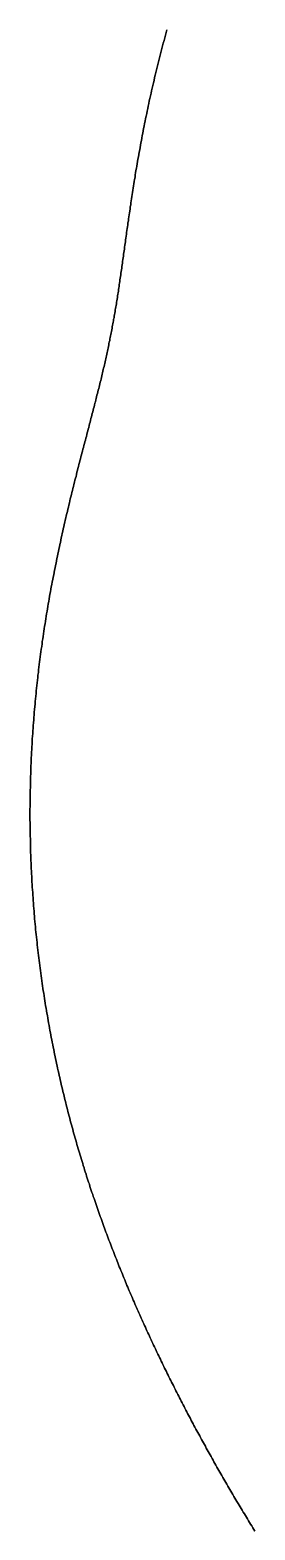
# Model space of a CAD drawing. Header units: inches. Extents: x 130170 to 284068, y 377793 to 804530.
# Drawn here: x 249614.4 to 249632.6, y 749978 to 750099.6 of the extents above; entities that cross this region are included whole.
import ezdxf

# ---------------------------------------------------------------- set-up
doc = ezdxf.new("R2010")
doc.units = ezdxf.units.IN
doc.header["$MEASUREMENT"] = 0
doc.layers.add('muni_il', color=7, linetype='Continuous')

msp = doc.modelspace()

# ---------------------------------------------------------------- linework, layer by layer
at = {"layer": 'muni_il'}
for points in [[(249625.5, 750099.63), (249625.44, 750099.41), (249625.38, 750099.19), (249625.32, 750098.98), (249625.26, 750098.76), (249625.2, 750098.54), (249625.14, 750098.32), (249625.08, 750098.11), (249625.03, 750097.89), (249624.97, 750097.67), (249624.92, 750097.46), (249624.86, 750097.24), (249624.81, 750097.03), (249624.76, 750096.81), (249624.7, 750096.6), (249624.65, 750096.38), (249624.6, 750096.17), (249624.55, 750095.96), (249624.5, 750095.75), (249624.45, 750095.53), (249624.4, 750095.32), (249624.35, 750095.11), (249624.3, 750094.9), (249624.26, 750094.69), (249624.21, 750094.48), (249624.16, 750094.28), (249624.12, 750094.07), (249624.07, 750093.86), (249624.03, 750093.66), (249623.98, 750093.45), (249623.94, 750093.25), (249623.9, 750093.04), (249623.86, 750092.84), (249623.81, 750092.64), (249623.77, 750092.43), (249623.73, 750092.23), (249623.69, 750092.03), (249623.65, 750091.83), (249623.61, 750091.64), (249623.57, 750091.44), (249623.54, 750091.24), (249623.5, 750091.05), (249623.46, 750090.85), (249623.43, 750090.66), (249623.39, 750090.46), (249623.35, 750090.27), (249623.32, 750090.08), (249623.29, 750089.89), (249623.25, 750089.7), (249623.22, 750089.51), (249623.18, 750089.32), (249623.15, 750089.14), (249623.12, 750088.95), (249623.09, 750088.77), (249623.06, 750088.58), (249623.03, 750088.4), (249622.99, 750088.22), (249622.96, 750088.04), (249622.93, 750087.86), (249622.91, 750087.68), (249622.88, 750087.5), (249622.85, 750087.32), (249622.82, 750087.14), (249622.79, 750086.97), (249622.76, 750086.8), (249622.74, 750086.62), (249622.71, 750086.45), (249622.68, 750086.28), (249622.66, 750086.11), (249622.63, 750085.94), (249622.61, 750085.77), (249622.58, 750085.6), (249622.56, 750085.44), (249622.53, 750085.27), (249622.51, 750085.11), (249622.48, 750084.94), (249622.46, 750084.78), (249622.44, 750084.62), (249622.41, 750084.46), (249622.39, 750084.3), (249622.37, 750084.14), (249622.34, 750083.98), (249622.32, 750083.82), (249622.3, 750083.67), (249622.28, 750083.51), (249622.26, 750083.36), (249622.23, 750083.21), (249622.21, 750083.05), (249622.19, 750082.9), (249622.17, 750082.75), (249622.15, 750082.6), (249622.13, 750082.45), (249622.11, 750082.3), (249622.09, 750082.16), (249622.07, 750082.01), (249622.05, 750081.86), (249622.03, 750081.72), (249622.01, 750081.57), (249621.99, 750081.43), (249621.97, 750081.29), (249621.95, 750081.15), (249621.93, 750081), (249621.91, 750080.86), (249621.89, 750080.72), (249621.87, 750080.59), (249621.85, 750080.45), (249621.83, 750080.31), (249621.81, 750080.17), (249621.79, 750080.04), (249621.77, 750079.9), (249621.75, 750079.76), (249621.73, 750079.63), (249621.71, 750079.5), (249621.69, 750079.36), (249621.68, 750079.23), (249621.66, 750079.1), (249621.64, 750078.97), (249621.62, 750078.83), (249621.6, 750078.7), (249621.58, 750078.57), (249621.56, 750078.44), (249621.54, 750078.31), (249621.52, 750078.19), (249621.5, 750078.06), (249621.48, 750077.93), (249621.46, 750077.8), (249621.44, 750077.67), (249621.42, 750077.55), (249621.4, 750077.42), (249621.38, 750077.29), (249621.35, 750077.17), (249621.33, 750077.04), (249621.31, 750076.92), (249621.29, 750076.79), (249621.27, 750076.67), (249621.25, 750076.54), (249621.23, 750076.42), (249621.21, 750076.29), (249621.18, 750076.17), (249621.16, 750076.05), (249621.14, 750075.92), (249621.12, 750075.8), (249621.09, 750075.68), (249621.07, 750075.55), (249621.05, 750075.43), (249621.02, 750075.31), (249621, 750075.18), (249620.98, 750075.06), (249620.95, 750074.94), (249620.93, 750074.81), (249620.9, 750074.69), (249620.88, 750074.57), (249620.86, 750074.45), (249620.83, 750074.32), (249620.8, 750074.2), (249620.78, 750074.08), (249620.75, 750073.95), (249620.73, 750073.83), (249620.7, 750073.71), (249620.68, 750073.58), (249620.65, 750073.46), (249620.62, 750073.34), (249620.59, 750073.21), (249620.57, 750073.09), (249620.54, 750072.96), (249620.51, 750072.84), (249620.48, 750072.71), (249620.46, 750072.59), (249620.43, 750072.46), (249620.4, 750072.34), (249620.37, 750072.21), (249620.34, 750072.09), (249620.31, 750071.96), (249620.28, 750071.83), (249620.25, 750071.7), (249620.22, 750071.58), (249620.19, 750071.45), (249620.16, 750071.32), (249620.13, 750071.19), (249620.09, 750071.06), (249620.06, 750070.93), (249620.03, 750070.8), (249620, 750070.67), (249619.97, 750070.54), (249619.93, 750070.41), (249619.9, 750070.28), (249619.87, 750070.15), (249619.83, 750070.02), (249619.8, 750069.88), (249619.77, 750069.75), (249619.73, 750069.62), (249619.7, 750069.48), (249619.66, 750069.35), (249619.63, 750069.21), (249619.59, 750069.07), (249619.56, 750068.94), (249619.52, 750068.8), (249619.49, 750068.66), (249619.45, 750068.52), (249619.42, 750068.38), (249619.38, 750068.25), (249619.34, 750068.11), (249619.31, 750067.96), (249619.27, 750067.82), (249619.23, 750067.68), (249619.19, 750067.54), (249619.16, 750067.4), (249619.12, 750067.25), (249619.08, 750067.11), (249619.04, 750066.96), (249619, 750066.82), (249618.97, 750066.67), (249618.93, 750066.52), (249618.89, 750066.37), (249618.85, 750066.23), (249618.81, 750066.08), (249618.77, 750065.93), (249618.73, 750065.78), (249618.69, 750065.62), (249618.65, 750065.47), (249618.61, 750065.32), (249618.57, 750065.17), (249618.53, 750065.01), (249618.49, 750064.86), (249618.45, 750064.7), (249618.41, 750064.55), (249618.37, 750064.39), (249618.33, 750064.23), (249618.29, 750064.07), (249618.25, 750063.92), (249618.21, 750063.76), (249618.17, 750063.59), (249618.13, 750063.43), (249618.09, 750063.27), (249618.04, 750063.11), (249618, 750062.95), (249617.96, 750062.78), (249617.92, 750062.62), (249617.88, 750062.45), (249617.84, 750062.29), (249617.8, 750062.12), (249617.76, 750061.95), (249617.71, 750061.78), (249617.67, 750061.61), (249617.63, 750061.44), (249617.59, 750061.27), (249617.55, 750061.1), (249617.51, 750060.93), (249617.47, 750060.76), (249617.43, 750060.58), (249617.39, 750060.41), (249617.34, 750060.23), (249617.3, 750060.06), (249617.26, 750059.88), (249617.22, 750059.71), (249617.18, 750059.53), (249617.14, 750059.35), (249617.1, 750059.17), (249617.06, 750058.99), (249617.02, 750058.81), (249616.98, 750058.63), (249616.94, 750058.45), (249616.9, 750058.26), (249616.86, 750058.08), (249616.82, 750057.9), (249616.78, 750057.71), (249616.74, 750057.53), (249616.7, 750057.34), (249616.66, 750057.15), (249616.62, 750056.97), (249616.58, 750056.78), (249616.54, 750056.59), (249616.51, 750056.4), (249616.47, 750056.21), (249616.43, 750056.02), (249616.39, 750055.83), (249616.35, 750055.64), (249616.32, 750055.45), (249616.28, 750055.25), (249616.24, 750055.06), (249616.2, 750054.87), (249616.17, 750054.67), (249616.13, 750054.48), (249616.1, 750054.28), (249616.06, 750054.08), (249616.02, 750053.89), (249615.99, 750053.69), (249615.95, 750053.49), (249615.92, 750053.29), (249615.88, 750053.09), (249615.85, 750052.89), (249615.82, 750052.69), (249615.78, 750052.49), (249615.75, 750052.29), (249615.72, 750052.09), (249615.68, 750051.89), (249615.65, 750051.68), (249615.62, 750051.48), (249615.59, 750051.28), (249615.56, 750051.07), (249615.53, 750050.87), (249615.49, 750050.66), (249615.46, 750050.46), (249615.43, 750050.25), (249615.4, 750050.04), (249615.38, 750049.84), (249615.35, 750049.63), (249615.32, 750049.42), (249615.29, 750049.21), (249615.26, 750049.01), (249615.23, 750048.8), (249615.21, 750048.59), (249615.18, 750048.38), (249615.15, 750048.17), (249615.13, 750047.96), (249615.1, 750047.74), (249615.08, 750047.53), (249615.05, 750047.32), (249615.03, 750047.11), (249615.01, 750046.9), (249614.98, 750046.68), (249614.96, 750046.47), (249614.94, 750046.26), (249614.91, 750046.04), (249614.89, 750045.83), (249614.87, 750045.62), (249614.85, 750045.4), (249614.83, 750045.19), (249614.81, 750044.97), (249614.79, 750044.76), (249614.77, 750044.54), (249614.75, 750044.32), (249614.74, 750044.11), (249614.72, 750043.89), (249614.7, 750043.68), (249614.68, 750043.46), (249614.67, 750043.24), (249614.65, 750043.02), (249614.64, 750042.81), (249614.62, 750042.59), (249614.61, 750042.37), (249614.59, 750042.15), (249614.58, 750041.94), (249614.57, 750041.72), (249614.55, 750041.5), (249614.54, 750041.28), (249614.53, 750041.06), (249614.52, 750040.84), (249614.51, 750040.62), (249614.5, 750040.4), (249614.49, 750040.19), (249614.48, 750039.97), (249614.47, 750039.75), (249614.46, 750039.53), (249614.46, 750039.31), (249614.45, 750039.09), (249614.44, 750038.87), (249614.44, 750038.65), (249614.43, 750038.43), (249614.43, 750038.21), (249614.42, 750037.99), (249614.42, 750037.77), (249614.41, 750037.55), (249614.41, 750037.33), (249614.41, 750037.11), (249614.41, 750036.89), (249614.41, 750036.67), (249614.4, 750036.45), (249614.4, 750036.23), (249614.4, 750036.01), (249614.4, 750035.79), (249614.4, 750035.57), (249614.41, 750035.36), (249614.41, 750035.14), (249614.41, 750034.92), (249614.41, 750034.7), (249614.42, 750034.48), (249614.42, 750034.26), (249614.43, 750034.04), (249614.43, 750033.82), (249614.44, 750033.6), (249614.44, 750033.38), (249614.45, 750033.17), (249614.45, 750032.95), (249614.46, 750032.73), (249614.47, 750032.51), (249614.48, 750032.29), (249614.49, 750032.08), (249614.5, 750031.86), (249614.51, 750031.64), (249614.52, 750031.42), (249614.53, 750031.21), (249614.54, 750030.99), (249614.55, 750030.77), (249614.56, 750030.56), (249614.58, 750030.34), (249614.59, 750030.12), (249614.6, 750029.91), (249614.62, 750029.69), (249614.63, 750029.48), (249614.65, 750029.26), (249614.66, 750029.05), (249614.68, 750028.83), (249614.69, 750028.62), (249614.71, 750028.4), (249614.73, 750028.19), (249614.75, 750027.98), (249614.76, 750027.76), (249614.78, 750027.55), (249614.8, 750027.34), (249614.82, 750027.13), (249614.84, 750026.91), (249614.86, 750026.7), (249614.88, 750026.49), (249614.9, 750026.28), (249614.93, 750026.07), (249614.95, 750025.86), (249614.97, 750025.65), (249614.99, 750025.44), (249615.02, 750025.23), (249615.04, 750025.02), (249615.07, 750024.81), (249615.09, 750024.6), (249615.12, 750024.39), (249615.14, 750024.19), (249615.17, 750023.98), (249615.19, 750023.77), (249615.22, 750023.56), (249615.25, 750023.36), (249615.28, 750023.15), (249615.3, 750022.95), (249615.33, 750022.74), (249615.36, 750022.54), (249615.39, 750022.33), (249615.42, 750022.13), (249615.45, 750021.92), (249615.48, 750021.72), (249615.51, 750021.52), (249615.54, 750021.32), (249615.58, 750021.11), (249615.61, 750020.91), (249615.64, 750020.71), (249615.67, 750020.51), (249615.71, 750020.31), (249615.74, 750020.11), (249615.77, 750019.91), (249615.81, 750019.71), (249615.84, 750019.51), (249615.88, 750019.31), (249615.91, 750019.12), (249615.95, 750018.92), (249615.98, 750018.72), (249616.02, 750018.52), (249616.06, 750018.33), (249616.09, 750018.13), (249616.13, 750017.94), (249616.17, 750017.74), (249616.2, 750017.55), (249616.24, 750017.35), (249616.28, 750017.16), (249616.32, 750016.97), (249616.36, 750016.78), (249616.4, 750016.58), (249616.44, 750016.39), (249616.48, 750016.2), (249616.52, 750016.01), (249616.56, 750015.82), (249616.6, 750015.63), (249616.64, 750015.44), (249616.68, 750015.25), (249616.73, 750015.06), (249616.77, 750014.87), (249616.81, 750014.69), (249616.85, 750014.5), (249616.9, 750014.31), (249616.94, 750014.13), (249616.98, 750013.94), (249617.03, 750013.76), (249617.07, 750013.57), (249617.12, 750013.39), (249617.16, 750013.2), (249617.21, 750013.02), (249617.25, 750012.84), (249617.3, 750012.65), (249617.34, 750012.47), (249617.39, 750012.29), (249617.44, 750012.11), (249617.48, 750011.93), (249617.53, 750011.75), (249617.58, 750011.57), (249617.62, 750011.39), (249617.67, 750011.21), (249617.72, 750011.03), (249617.77, 750010.85), (249617.82, 750010.67), (249617.86, 750010.5), (249617.91, 750010.32), (249617.96, 750010.14), (249618.01, 750009.97), (249618.06, 750009.79), (249618.11, 750009.62), (249618.16, 750009.44), (249618.21, 750009.27), (249618.26, 750009.09), (249618.31, 750008.92), (249618.36, 750008.75), (249618.41, 750008.58), (249618.47, 750008.4), (249618.52, 750008.23), (249618.57, 750008.06), (249618.62, 750007.89), (249618.67, 750007.72), (249618.72, 750007.55), (249618.78, 750007.38), (249618.83, 750007.21), (249618.88, 750007.04), (249618.94, 750006.87), (249618.99, 750006.7), (249619.04, 750006.54), (249619.1, 750006.37), (249619.15, 750006.2), (249619.21, 750006.04), (249619.26, 750005.87), (249619.31, 750005.7), (249619.37, 750005.54), (249619.42, 750005.37), (249619.48, 750005.21), (249619.53, 750005.05), (249619.59, 750004.88), (249619.65, 750004.72), (249619.7, 750004.55), (249619.76, 750004.39), (249619.81, 750004.23), (249619.87, 750004.07), (249619.93, 750003.91), (249619.98, 750003.74), (249620.04, 750003.58), (249620.1, 750003.42), (249620.16, 750003.26), (249620.21, 750003.1), (249620.27, 750002.94), (249620.33, 750002.78), (249620.39, 750002.62), (249620.44, 750002.47), (249620.5, 750002.31), (249620.56, 750002.15), (249620.62, 750001.99), (249620.68, 750001.83), (249620.74, 750001.68), (249620.8, 750001.52), (249620.86, 750001.36), (249620.92, 750001.21), (249620.98, 750001.05), (249621.04, 750000.9), (249621.1, 750000.74), (249621.16, 750000.59), (249621.22, 750000.43), (249621.28, 750000.28), (249621.34, 750000.12), (249621.4, 749999.97), (249621.46, 749999.82), (249621.52, 749999.66), (249621.58, 749999.51), (249621.64, 749999.36), (249621.7, 749999.2), (249621.77, 749999.05), (249621.83, 749998.9), (249621.89, 749998.75), (249621.95, 749998.6), (249622.01, 749998.45), (249622.08, 749998.3), (249622.14, 749998.14), (249622.2, 749997.99), (249622.26, 749997.84), (249622.33, 749997.69), (249622.39, 749997.54), (249622.45, 749997.39), (249622.52, 749997.25), (249622.58, 749997.1), (249622.64, 749996.95), (249622.71, 749996.8), (249622.77, 749996.65), (249622.84, 749996.5), (249622.9, 749996.35), (249622.96, 749996.21), (249623.03, 749996.06), (249623.09, 749995.91), (249623.16, 749995.76), (249623.22, 749995.62), (249623.29, 749995.47), (249623.35, 749995.32), (249623.42, 749995.18), (249623.49, 749995.03), (249623.55, 749994.88), (249623.62, 749994.74), (249623.68, 749994.59), (249623.75, 749994.45), (249623.82, 749994.3), (249623.88, 749994.16), (249623.95, 749994.01), (249624.02, 749993.87), (249624.08, 749993.72), (249624.15, 749993.58), (249624.22, 749993.43), (249624.28, 749993.29), (249624.35, 749993.14), (249624.42, 749993), (249624.49, 749992.85), (249624.56, 749992.71), (249624.62, 749992.57), (249624.69, 749992.42), (249624.76, 749992.28), (249624.83, 749992.14), (249624.9, 749991.99), (249624.97, 749991.85), (249625.03, 749991.71), (249625.1, 749991.56), (249625.17, 749991.42), (249625.24, 749991.28), (249625.31, 749991.14), (249625.38, 749990.99), (249625.45, 749990.85), (249625.52, 749990.71), (249625.59, 749990.57), (249625.66, 749990.43), (249625.73, 749990.28), (249625.8, 749990.14), (249625.87, 749990), (249625.94, 749989.86), (249626.02, 749989.72), (249626.09, 749989.58), (249626.16, 749989.44), (249626.23, 749989.29), (249626.3, 749989.15), (249626.37, 749989.01), (249626.45, 749988.87), (249626.52, 749988.73), (249626.59, 749988.59), (249626.66, 749988.45), (249626.73, 749988.31), (249626.81, 749988.17), (249626.88, 749988.03), (249626.95, 749987.88), (249627.03, 749987.74), (249627.1, 749987.6), (249627.17, 749987.46), (249627.25, 749987.32), (249627.32, 749987.18), (249627.4, 749987.04), (249627.47, 749986.9), (249627.54, 749986.76), (249627.62, 749986.62), (249627.69, 749986.48), (249627.77, 749986.34), (249627.84, 749986.2), (249627.92, 749986.06), (249628, 749985.92), (249628.07, 749985.78), (249628.15, 749985.64), (249628.22, 749985.5), (249628.3, 749985.36), (249628.38, 749985.22), (249628.45, 749985.08), (249628.53, 749984.94), (249628.61, 749984.8), (249628.68, 749984.66), (249628.76, 749984.52), (249628.84, 749984.38), (249628.92, 749984.24), (249628.99, 749984.1), (249629.07, 749983.96), (249629.15, 749983.82), (249629.23, 749983.68), (249629.31, 749983.54), (249629.39, 749983.4), (249629.46, 749983.26), (249629.54, 749983.12), (249629.62, 749982.98), (249629.7, 749982.84), (249629.78, 749982.7), (249629.86, 749982.56), (249629.94, 749982.42), (249630.02, 749982.28), (249630.11, 749982.14), (249630.19, 749982), (249630.27, 749981.86), (249630.35, 749981.72), (249630.43, 749981.58), (249630.51, 749981.44), (249630.59, 749981.3), (249630.68, 749981.16), (249630.76, 749981.02), (249630.84, 749980.88), (249630.92, 749980.74), (249631.01, 749980.6), (249631.09, 749980.46), (249631.17, 749980.32), (249631.26, 749980.17), (249631.34, 749980.03), (249631.43, 749979.89), (249631.51, 749979.75), (249631.6, 749979.61), (249631.68, 749979.47), (249631.77, 749979.33), (249631.85, 749979.19), (249631.94, 749979.05), (249632.02, 749978.91), (249632.11, 749978.77), (249632.2, 749978.62), (249632.28, 749978.48), (249632.37, 749978.34), (249632.46, 749978.2), (249632.54, 749978.06), (249632.63, 749977.92)], [(249632.63, 749977.92), (249632.54, 749978.06), (249632.46, 749978.2), (249632.37, 749978.34), (249632.28, 749978.48), (249632.2, 749978.62), (249632.11, 749978.77), (249632.02, 749978.91), (249631.94, 749979.05), (249631.85, 749979.19), (249631.77, 749979.33), (249631.68, 749979.47), (249631.6, 749979.61), (249631.51, 749979.75), (249631.43, 749979.89), (249631.34, 749980.03), (249631.26, 749980.17), (249631.17, 749980.32), (249631.09, 749980.46), (249631.01, 749980.6), (249630.92, 749980.74), (249630.84, 749980.88), (249630.76, 749981.02), (249630.68, 749981.16), (249630.59, 749981.3), (249630.51, 749981.44), (249630.43, 749981.58), (249630.35, 749981.72), (249630.27, 749981.86), (249630.19, 749982), (249630.11, 749982.14), (249630.02, 749982.28), (249629.94, 749982.42), (249629.86, 749982.56), (249629.78, 749982.7), (249629.7, 749982.84), (249629.62, 749982.98), (249629.54, 749983.12), (249629.46, 749983.26), (249629.39, 749983.4), (249629.31, 749983.54), (249629.23, 749983.68), (249629.15, 749983.82), (249629.07, 749983.96), (249628.99, 749984.1), (249628.92, 749984.24), (249628.84, 749984.38), (249628.76, 749984.52), (249628.68, 749984.66), (249628.61, 749984.8), (249628.53, 749984.94), (249628.45, 749985.08), (249628.38, 749985.22), (249628.3, 749985.36), (249628.22, 749985.5), (249628.15, 749985.64), (249628.07, 749985.78), (249628, 749985.92), (249627.92, 749986.06), (249627.84, 749986.2), (249627.77, 749986.34), (249627.69, 749986.48), (249627.62, 749986.62), (249627.54, 749986.76), (249627.47, 749986.9), (249627.4, 749987.04), (249627.32, 749987.18), (249627.25, 749987.32), (249627.17, 749987.46), (249627.1, 749987.6), (249627.03, 749987.74), (249626.95, 749987.88), (249626.88, 749988.03), (249626.81, 749988.17), (249626.73, 749988.31), (249626.66, 749988.45), (249626.59, 749988.59), (249626.52, 749988.73), (249626.45, 749988.87), (249626.37, 749989.01), (249626.3, 749989.15), (249626.23, 749989.29), (249626.16, 749989.44), (249626.09, 749989.58), (249626.02, 749989.72), (249625.94, 749989.86), (249625.87, 749990), (249625.8, 749990.14), (249625.73, 749990.28), (249625.66, 749990.43), (249625.59, 749990.57), (249625.52, 749990.71), (249625.45, 749990.85), (249625.38, 749990.99), (249625.31, 749991.14), (249625.24, 749991.28), (249625.17, 749991.42), (249625.1, 749991.56), (249625.03, 749991.71), (249624.97, 749991.85), (249624.9, 749991.99), (249624.83, 749992.14), (249624.76, 749992.28), (249624.69, 749992.42), (249624.62, 749992.57), (249624.56, 749992.71), (249624.49, 749992.85), (249624.42, 749993), (249624.35, 749993.14), (249624.28, 749993.29), (249624.22, 749993.43), (249624.15, 749993.58), (249624.08, 749993.72), (249624.02, 749993.87), (249623.95, 749994.01), (249623.88, 749994.16), (249623.82, 749994.3), (249623.75, 749994.45), (249623.68, 749994.59), (249623.62, 749994.74), (249623.55, 749994.88), (249623.49, 749995.03), (249623.42, 749995.18), (249623.35, 749995.32), (249623.29, 749995.47), (249623.22, 749995.62), (249623.16, 749995.76), (249623.09, 749995.91), (249623.03, 749996.06), (249622.96, 749996.21), (249622.9, 749996.35), (249622.84, 749996.5), (249622.77, 749996.65), (249622.71, 749996.8), (249622.64, 749996.95), (249622.58, 749997.1), (249622.52, 749997.25), (249622.45, 749997.39), (249622.39, 749997.54), (249622.33, 749997.69), (249622.26, 749997.84), (249622.2, 749997.99), (249622.14, 749998.14), (249622.08, 749998.3), (249622.01, 749998.45), (249621.95, 749998.6), (249621.89, 749998.75), (249621.83, 749998.9), (249621.77, 749999.05), (249621.7, 749999.2), (249621.64, 749999.36), (249621.58, 749999.51), (249621.52, 749999.66), (249621.46, 749999.82), (249621.4, 749999.97), (249621.34, 750000.12), (249621.28, 750000.28), (249621.22, 750000.43), (249621.16, 750000.59), (249621.1, 750000.74), (249621.04, 750000.9), (249620.98, 750001.05), (249620.92, 750001.21), (249620.86, 750001.36), (249620.8, 750001.52), (249620.74, 750001.68), (249620.68, 750001.83), (249620.62, 750001.99), (249620.56, 750002.15), (249620.5, 750002.31), (249620.44, 750002.47), (249620.39, 750002.62), (249620.33, 750002.78), (249620.27, 750002.94), (249620.21, 750003.1), (249620.16, 750003.26), (249620.1, 750003.42), (249620.04, 750003.58), (249619.98, 750003.74), (249619.93, 750003.91), (249619.87, 750004.07), (249619.81, 750004.23), (249619.76, 750004.39), (249619.7, 750004.55), (249619.65, 750004.72), (249619.59, 750004.88), (249619.53, 750005.05), (249619.48, 750005.21), (249619.42, 750005.37), (249619.37, 750005.54), (249619.31, 750005.7), (249619.26, 750005.87), (249619.21, 750006.04), (249619.15, 750006.2), (249619.1, 750006.37), (249619.04, 750006.54), (249618.99, 750006.7), (249618.94, 750006.87), (249618.88, 750007.04), (249618.83, 750007.21), (249618.78, 750007.38), (249618.72, 750007.55), (249618.67, 750007.72), (249618.62, 750007.89), (249618.57, 750008.06), (249618.52, 750008.23), (249618.47, 750008.4), (249618.41, 750008.58), (249618.36, 750008.75), (249618.31, 750008.92), (249618.26, 750009.09), (249618.21, 750009.27), (249618.16, 750009.44), (249618.11, 750009.62), (249618.06, 750009.79), (249618.01, 750009.97), (249617.96, 750010.14), (249617.91, 750010.32), (249617.86, 750010.5), (249617.82, 750010.67), (249617.77, 750010.85), (249617.72, 750011.03), (249617.67, 750011.21), (249617.62, 750011.39), (249617.58, 750011.57), (249617.53, 750011.75), (249617.48, 750011.93), (249617.44, 750012.11), (249617.39, 750012.29), (249617.34, 750012.47), (249617.3, 750012.65), (249617.25, 750012.84), (249617.21, 750013.02), (249617.16, 750013.2), (249617.12, 750013.39), (249617.07, 750013.57), (249617.03, 750013.76), (249616.98, 750013.94), (249616.94, 750014.13), (249616.9, 750014.31), (249616.85, 750014.5), (249616.81, 750014.69), (249616.77, 750014.87), (249616.73, 750015.06), (249616.68, 750015.25), (249616.64, 750015.44), (249616.6, 750015.63), (249616.56, 750015.82), (249616.52, 750016.01), (249616.48, 750016.2), (249616.44, 750016.39), (249616.4, 750016.58), (249616.36, 750016.78), (249616.32, 750016.97), (249616.28, 750017.16), (249616.24, 750017.35), (249616.2, 750017.55), (249616.17, 750017.74), (249616.13, 750017.94), (249616.09, 750018.13), (249616.06, 750018.33), (249616.02, 750018.52), (249615.98, 750018.72), (249615.95, 750018.92), (249615.91, 750019.12), (249615.88, 750019.31), (249615.84, 750019.51), (249615.81, 750019.71), (249615.77, 750019.91), (249615.74, 750020.11), (249615.71, 750020.31), (249615.67, 750020.51), (249615.64, 750020.71), (249615.61, 750020.91), (249615.58, 750021.11), (249615.54, 750021.32), (249615.51, 750021.52), (249615.48, 750021.72), (249615.45, 750021.92), (249615.42, 750022.13), (249615.39, 750022.33), (249615.36, 750022.54), (249615.33, 750022.74), (249615.3, 750022.95), (249615.28, 750023.15), (249615.25, 750023.36), (249615.22, 750023.56), (249615.19, 750023.77), (249615.17, 750023.98), (249615.14, 750024.19), (249615.12, 750024.39), (249615.09, 750024.6), (249615.07, 750024.81), (249615.04, 750025.02), (249615.02, 750025.23), (249614.99, 750025.44), (249614.97, 750025.65), (249614.95, 750025.86), (249614.93, 750026.07), (249614.9, 750026.28), (249614.88, 750026.49), (249614.86, 750026.7), (249614.84, 750026.91), (249614.82, 750027.13), (249614.8, 750027.34), (249614.78, 750027.55), (249614.76, 750027.76), (249614.75, 750027.98), (249614.73, 750028.19), (249614.71, 750028.4), (249614.69, 750028.62), (249614.68, 750028.83), (249614.66, 750029.05), (249614.65, 750029.26), (249614.63, 750029.48), (249614.62, 750029.69), (249614.6, 750029.91), (249614.59, 750030.12), (249614.58, 750030.34), (249614.56, 750030.56), (249614.55, 750030.77), (249614.54, 750030.99), (249614.53, 750031.21), (249614.52, 750031.42), (249614.51, 750031.64), (249614.5, 750031.86), (249614.49, 750032.08), (249614.48, 750032.29), (249614.47, 750032.51), (249614.46, 750032.73), (249614.45, 750032.95), (249614.45, 750033.17), (249614.44, 750033.38), (249614.44, 750033.6), (249614.43, 750033.82), (249614.43, 750034.04), (249614.42, 750034.26), (249614.42, 750034.48), (249614.41, 750034.7), (249614.41, 750034.92), (249614.41, 750035.14), (249614.41, 750035.36), (249614.4, 750035.57), (249614.4, 750035.79), (249614.4, 750036.01), (249614.4, 750036.23), (249614.4, 750036.45), (249614.41, 750036.67), (249614.41, 750036.89), (249614.41, 750037.11), (249614.41, 750037.33), (249614.41, 750037.55), (249614.42, 750037.77), (249614.42, 750037.99), (249614.43, 750038.21), (249614.43, 750038.43), (249614.44, 750038.65), (249614.44, 750038.87), (249614.45, 750039.09), (249614.46, 750039.31), (249614.46, 750039.53), (249614.47, 750039.75), (249614.48, 750039.97), (249614.49, 750040.19), (249614.5, 750040.4), (249614.51, 750040.62), (249614.52, 750040.84), (249614.53, 750041.06), (249614.54, 750041.28), (249614.55, 750041.5), (249614.57, 750041.72), (249614.58, 750041.94), (249614.59, 750042.15), (249614.61, 750042.37), (249614.62, 750042.59), (249614.64, 750042.81), (249614.65, 750043.02), (249614.67, 750043.24), (249614.68, 750043.46), (249614.7, 750043.68), (249614.72, 750043.89), (249614.74, 750044.11), (249614.75, 750044.32), (249614.77, 750044.54), (249614.79, 750044.76), (249614.81, 750044.97), (249614.83, 750045.19), (249614.85, 750045.4), (249614.87, 750045.62), (249614.89, 750045.83), (249614.91, 750046.04), (249614.94, 750046.26), (249614.96, 750046.47), (249614.98, 750046.68), (249615.01, 750046.9), (249615.03, 750047.11), (249615.05, 750047.32), (249615.08, 750047.53), (249615.1, 750047.74), (249615.13, 750047.96), (249615.15, 750048.17), (249615.18, 750048.38), (249615.21, 750048.59), (249615.23, 750048.8), (249615.26, 750049.01), (249615.29, 750049.21), (249615.32, 750049.42), (249615.35, 750049.63), (249615.38, 750049.84), (249615.4, 750050.04), (249615.43, 750050.25), (249615.46, 750050.46), (249615.49, 750050.66), (249615.53, 750050.87), (249615.56, 750051.07), (249615.59, 750051.28), (249615.62, 750051.48), (249615.65, 750051.68), (249615.68, 750051.89), (249615.72, 750052.09), (249615.75, 750052.29), (249615.78, 750052.49), (249615.82, 750052.69), (249615.85, 750052.89), (249615.88, 750053.09), (249615.92, 750053.29), (249615.95, 750053.49), (249615.99, 750053.69), (249616.02, 750053.89), (249616.06, 750054.08), (249616.1, 750054.28), (249616.13, 750054.48), (249616.17, 750054.67), (249616.2, 750054.87), (249616.24, 750055.06), (249616.28, 750055.25), (249616.32, 750055.45), (249616.35, 750055.64), (249616.39, 750055.83), (249616.43, 750056.02), (249616.47, 750056.21), (249616.51, 750056.4), (249616.54, 750056.59), (249616.58, 750056.78), (249616.62, 750056.97), (249616.66, 750057.15), (249616.7, 750057.34), (249616.74, 750057.53), (249616.78, 750057.71), (249616.82, 750057.9), (249616.86, 750058.08), (249616.9, 750058.26), (249616.94, 750058.45), (249616.98, 750058.63), (249617.02, 750058.81), (249617.06, 750058.99), (249617.1, 750059.17), (249617.14, 750059.35), (249617.18, 750059.53), (249617.22, 750059.71), (249617.26, 750059.88), (249617.3, 750060.06), (249617.34, 750060.23), (249617.39, 750060.41), (249617.43, 750060.58), (249617.47, 750060.76), (249617.51, 750060.93), (249617.55, 750061.1), (249617.59, 750061.27), (249617.63, 750061.44), (249617.67, 750061.61), (249617.71, 750061.78), (249617.76, 750061.95), (249617.8, 750062.12), (249617.84, 750062.29), (249617.88, 750062.45), (249617.92, 750062.62), (249617.96, 750062.78), (249618, 750062.95), (249618.04, 750063.11), (249618.09, 750063.27), (249618.13, 750063.43), (249618.17, 750063.59), (249618.21, 750063.76), (249618.25, 750063.92), (249618.29, 750064.07), (249618.33, 750064.23), (249618.37, 750064.39), (249618.41, 750064.55), (249618.45, 750064.7), (249618.49, 750064.86), (249618.53, 750065.01), (249618.57, 750065.17), (249618.61, 750065.32), (249618.65, 750065.47), (249618.69, 750065.62), (249618.73, 750065.78), (249618.77, 750065.93), (249618.81, 750066.08), (249618.85, 750066.23), (249618.89, 750066.37), (249618.93, 750066.52), (249618.97, 750066.67), (249619, 750066.82), (249619.04, 750066.96), (249619.08, 750067.11), (249619.12, 750067.25), (249619.16, 750067.4), (249619.19, 750067.54), (249619.23, 750067.68), (249619.27, 750067.82), (249619.31, 750067.96), (249619.34, 750068.11), (249619.38, 750068.25), (249619.42, 750068.38), (249619.45, 750068.52), (249619.49, 750068.66), (249619.52, 750068.8), (249619.56, 750068.94), (249619.59, 750069.07), (249619.63, 750069.21), (249619.66, 750069.35), (249619.7, 750069.48), (249619.73, 750069.62), (249619.77, 750069.75), (249619.8, 750069.88), (249619.83, 750070.02), (249619.87, 750070.15), (249619.9, 750070.28), (249619.93, 750070.41), (249619.97, 750070.54), (249620, 750070.67), (249620.03, 750070.8), (249620.06, 750070.93), (249620.09, 750071.06), (249620.13, 750071.19), (249620.16, 750071.32), (249620.19, 750071.45), (249620.22, 750071.58), (249620.25, 750071.7), (249620.28, 750071.83), (249620.31, 750071.96), (249620.34, 750072.09), (249620.37, 750072.21), (249620.4, 750072.34), (249620.43, 750072.46), (249620.46, 750072.59), (249620.48, 750072.71), (249620.51, 750072.84), (249620.54, 750072.96), (249620.57, 750073.09), (249620.59, 750073.21), (249620.62, 750073.34), (249620.65, 750073.46), (249620.68, 750073.58), (249620.7, 750073.71), (249620.73, 750073.83), (249620.75, 750073.95), (249620.78, 750074.08), (249620.8, 750074.2), (249620.83, 750074.32), (249620.86, 750074.45), (249620.88, 750074.57), (249620.9, 750074.69), (249620.93, 750074.81), (249620.95, 750074.94), (249620.98, 750075.06), (249621, 750075.18), (249621.02, 750075.31), (249621.05, 750075.43), (249621.07, 750075.55), (249621.09, 750075.68), (249621.12, 750075.8), (249621.14, 750075.92), (249621.16, 750076.05), (249621.18, 750076.17), (249621.21, 750076.29), (249621.23, 750076.42), (249621.25, 750076.54), (249621.27, 750076.67), (249621.29, 750076.79), (249621.31, 750076.92), (249621.33, 750077.04), (249621.35, 750077.17), (249621.38, 750077.29), (249621.4, 750077.42), (249621.42, 750077.55), (249621.44, 750077.67), (249621.46, 750077.8), (249621.48, 750077.93), (249621.5, 750078.06), (249621.52, 750078.19), (249621.54, 750078.31), (249621.56, 750078.44), (249621.58, 750078.57), (249621.6, 750078.7), (249621.62, 750078.83), (249621.64, 750078.97), (249621.66, 750079.1), (249621.68, 750079.23), (249621.69, 750079.36), (249621.71, 750079.5), (249621.73, 750079.63), (249621.75, 750079.76), (249621.77, 750079.9), (249621.79, 750080.04), (249621.81, 750080.17), (249621.83, 750080.31), (249621.85, 750080.45), (249621.87, 750080.59), (249621.89, 750080.72), (249621.91, 750080.86), (249621.93, 750081), (249621.95, 750081.15), (249621.97, 750081.29), (249621.99, 750081.43), (249622.01, 750081.57), (249622.03, 750081.72), (249622.05, 750081.86), (249622.07, 750082.01), (249622.09, 750082.16), (249622.11, 750082.3), (249622.13, 750082.45), (249622.15, 750082.6), (249622.17, 750082.75), (249622.19, 750082.9), (249622.21, 750083.05), (249622.23, 750083.21), (249622.26, 750083.36), (249622.28, 750083.51), (249622.3, 750083.67), (249622.32, 750083.82), (249622.34, 750083.98), (249622.37, 750084.14), (249622.39, 750084.3), (249622.41, 750084.46), (249622.44, 750084.62), (249622.46, 750084.78), (249622.48, 750084.94), (249622.51, 750085.11), (249622.53, 750085.27), (249622.56, 750085.44), (249622.58, 750085.6), (249622.61, 750085.77), (249622.63, 750085.94), (249622.66, 750086.11), (249622.68, 750086.28), (249622.71, 750086.45), (249622.74, 750086.62), (249622.76, 750086.8), (249622.79, 750086.97), (249622.82, 750087.14), (249622.85, 750087.32), (249622.88, 750087.5), (249622.91, 750087.68), (249622.93, 750087.86), (249622.96, 750088.04), (249622.99, 750088.22), (249623.03, 750088.4), (249623.06, 750088.58), (249623.09, 750088.77), (249623.12, 750088.95), (249623.15, 750089.14), (249623.18, 750089.32), (249623.22, 750089.51), (249623.25, 750089.7), (249623.29, 750089.89), (249623.32, 750090.08), (249623.35, 750090.27), (249623.39, 750090.46), (249623.43, 750090.66), (249623.46, 750090.85), (249623.5, 750091.05), (249623.54, 750091.24), (249623.57, 750091.44), (249623.61, 750091.64), (249623.65, 750091.83), (249623.69, 750092.03), (249623.73, 750092.23), (249623.77, 750092.43), (249623.81, 750092.64), (249623.86, 750092.84), (249623.9, 750093.04), (249623.94, 750093.25), (249623.98, 750093.45), (249624.03, 750093.66), (249624.07, 750093.86), (249624.12, 750094.07), (249624.16, 750094.28), (249624.21, 750094.48), (249624.26, 750094.69), (249624.3, 750094.9), (249624.35, 750095.11), (249624.4, 750095.32), (249624.45, 750095.53), (249624.5, 750095.75), (249624.55, 750095.96), (249624.6, 750096.17), (249624.65, 750096.38), (249624.7, 750096.6), (249624.76, 750096.81), (249624.81, 750097.03), (249624.86, 750097.24), (249624.92, 750097.46), (249624.97, 750097.67), (249625.03, 750097.89), (249625.08, 750098.11), (249625.14, 750098.32), (249625.2, 750098.54), (249625.26, 750098.76), (249625.32, 750098.98), (249625.38, 750099.19), (249625.44, 750099.41), (249625.5, 750099.63)]]:
    msp.add_lwpolyline(points, dxfattribs=at)

doc.saveas('drawing.dxf')
